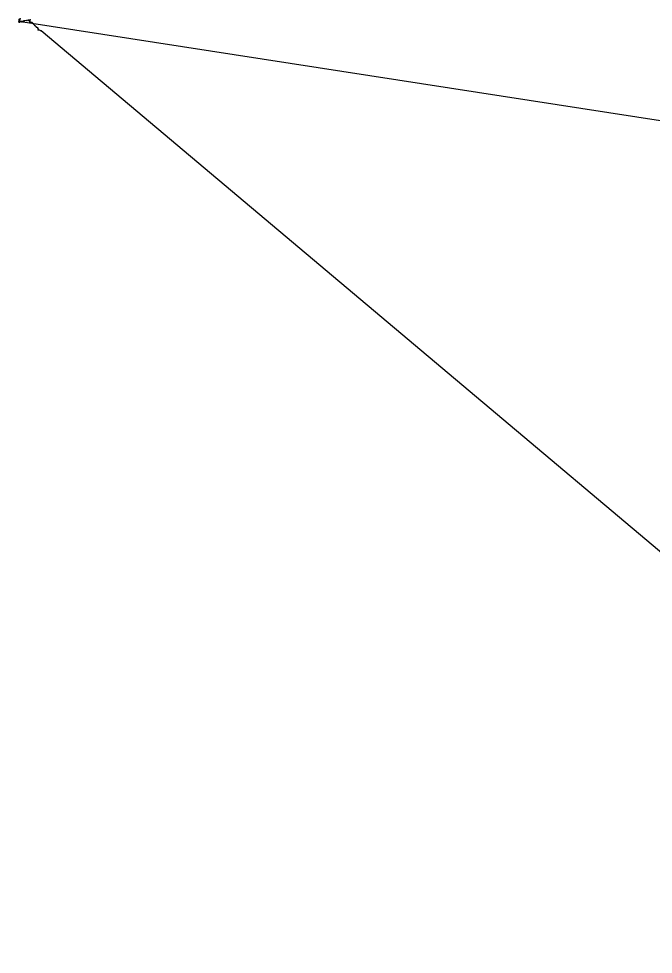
# Model space of a CAD drawing. Header units: metres. Extents: x 533996 to 558759, y 1823984 to 1869097.
# Drawn here: x 536237 to 538751, y 1834683 to 1838389 of the extents above; entities that cross this region are included whole.
import ezdxf

# ---------------------------------------------------------------- set-up
doc = ezdxf.new("R2010")
doc.units = ezdxf.units.M
doc.header["$MEASUREMENT"] = 0
doc.layers.add('Unknown Line Type', color=7, linetype='Continuous')
doc.layers.add('Unknown Point Feature', color=7, linetype='Continuous')

msp = doc.modelspace()

# ---------------------------------------------------------------- linework, layer by layer
at = {"layer": 'Unknown Line Type', "color": 4, "true_color": 0x00ffff}
msp.add_polyline3d([(553226, 1824123.1, 425), (536325.5, 1838340.6, 207.8), (536314.7, 1838344.7, 208.7), (536316.1, 1838346.6, 210.2), (536312.8, 1838351.6, 212.1), (536307.2, 1838355.9, 212.6), (536300.6, 1838362.2, 213.6), (536291.7, 1838371.6, 215), (536289.5, 1838374.5, 215), (536281.8, 1838376.8, 215), (536281.5, 1838383.1, 215.9), (536283.1, 1838384.6, 216.9), (536277.4, 1838381.9, 216.4), (536276.2, 1838383.8, 214.5), (536269.9, 1838381.6, 213.1), (536259.3, 1838380.9, 213.6), (536256.6, 1838379.7, 212.1), (536248.1, 1838378.5, 210.2), (536243.5, 1838377.6, 207.3), (536239.1, 1838376.4, 205.9), (536239, 1838377.1, 205.9), (536239, 1838376.9, 206.3), (536238.4, 1838376.7, 207.3), (536238.9, 1838382.1, 207.3), (536241.4, 1838387.4, 207.3), (536242.4, 1838389.3, 208.3), (536240.7, 1838386, 210.2), (536238.4, 1838386.1, 207.8), (536240.1, 1838382.8, 207.3), (536237.1, 1838377.3, 206.8), (536240.3, 1838375, 208.3), (536243.3, 1838377.9, 209.2), (536247.8, 1838378, 209.7), (536249.6, 1838376.9, 209.7), (536253.1, 1838377.7, 210.2), (536254.6, 1838376.9, 209.7), (542269.3, 1837446.2, 237.1)], dxfattribs=at)
at = {"layer": 'Unknown Point Feature'}
for p in [(536237.1, 1838377.3, 206.8), (536238.4, 1838386.1, 207.8), (536238.4, 1838376.7, 207.3), (536238.9, 1838382.1, 207.3), (536239, 1838377.1, 205.9), (536239, 1838376.9, 206.3), (536239.1, 1838376.4, 205.9), (536240.1, 1838382.8, 207.3), (536240.3, 1838375, 208.3), (536240.7, 1838386, 210.2), (536241.4, 1838387.4, 207.3), (536242.4, 1838389.3, 208.3), (536243.3, 1838377.9, 209.2), (536243.5, 1838377.6, 207.3), (536247.8, 1838378, 209.7), (536248.1, 1838378.5, 210.2), (536249.6, 1838376.9, 209.7), (536253.1, 1838377.7, 210.2), (536254.6, 1838376.9, 209.7), (536256.6, 1838379.7, 212.1), (536259.3, 1838380.9, 213.6), (536269.9, 1838381.6, 213.1), (536276.2, 1838383.8, 214.5), (536277.4, 1838381.9, 216.4), (536281.5, 1838383.1, 215.9), (536281.8, 1838376.8, 215), (536283.1, 1838384.6, 216.9), (536289.5, 1838374.5, 215), (536291.7, 1838371.6, 215), (536300.6, 1838362.2, 213.6), (536307.2, 1838355.9, 212.6), (536312.8, 1838351.6, 212.1), (536314.7, 1838344.7, 208.7), (536316.1, 1838346.6, 210.2), (536325.5, 1838340.6, 207.8)]:
    msp.add_point(p, dxfattribs=at)

doc.saveas('drawing.dxf')
